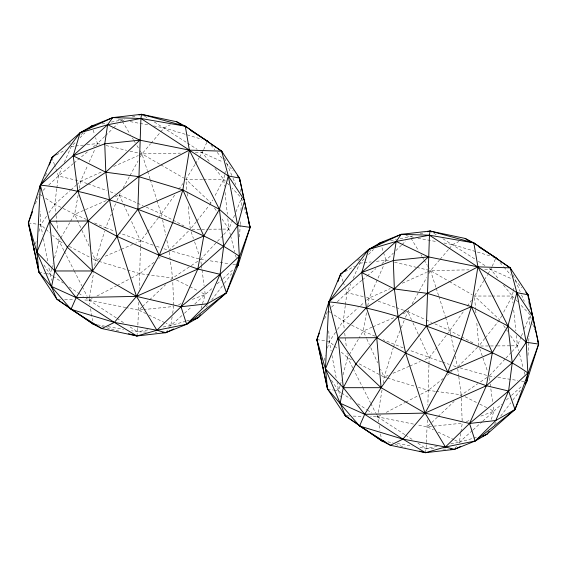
<?xml version="1.0" encoding="UTF-8"?>
<svg xmlns="http://www.w3.org/2000/svg" width="567" height="567" viewBox="0 0 567 567"><rect width="100%" height="100%" fill="white"/><g stroke="black" fill="none" stroke-linecap="round" stroke-linejoin="round"><path stroke-width="0.43" stroke-dasharray="2.83 2.13" d="M140.41 248.048L139.305 288.405M140.439 247.162L140.588 240.989L130.29 218.77M428.957 364.758L427.851 405.114M428.978 363.879L429.134 357.706L418.836 335.487M138.858 302.303L137.753 327.464M427.376 419.885L426.086 448.518L425.484 452.693M137.71 328.336L136.938 335.976M239.572 236.914L240.16 225.446M240.202 224.567L240.429 220.152M240.925 210.449L241.563 198.096L232.031 188.081M528.026 355.396L528.706 342.163M528.749 341.277L529.018 335.983M529.606 324.515L530.11 314.813L519.982 304.167M56.75 188.818L54.765 204.226L55.984 214.723M56.863 187.968L58.408 175.983L61.874 168.009M345.296 305.535L343.304 320.936L344.325 329.689M345.409 304.677L346.954 292.7L350.767 283.925M172.127 316.882L170.816 325.564L168.81 328.406M172.651 313.409L173.7 306.471L143.869 309.575M450.829 443.876L459.362 442.274L460.808 432.727M460.936 431.863L462.247 423.18L432.415 426.285M89.366 298.419L89.09 300.149L89.813 304.429M89.508 297.555L93.619 272.479M94.753 265.562L95.603 260.373L104.668 231.145M382.023 390.061L377.629 416.865L378.501 421.997M383.157 383.143L384.15 377.083L393.214 347.862M78.111 195.183L74.66 214.319L70.641 221.173M79.366 188.223L80.62 181.27L87.779 165.21M366.502 312.771L363.206 331.036L359.187 337.889M367.756 305.811L369.167 297.98L383.49 265.866M224.575 175.005L223.696 179.314L214.34 196.926M224.745 174.14L225.446 170.695M513.121 291.721L512.242 296.031L502.078 315.174M513.291 290.857L513.993 287.412M51.519 269.212L50.151 274.343L51.76 280.332M51.746 268.354L53.114 263.223M54.482 258.084L59.032 240.975L60.371 238.686M340.065 385.921L338.697 391.06L340.299 397.042M340.292 385.071L341.66 379.933M343.021 374.801L347.578 357.685L348.918 355.403M35.466 244.023L36.153 241.507M38.932 231.442L40.781 224.73L40.073 211.569M324.005 360.74L325.394 355.707M327.478 348.159L329.328 341.447L328.761 330.915M201.087 308.455L205.254 294.464L204.559 289.198M491.348 419.41L493.8 411.181L493.106 405.915M393.477 347.025L399.87 330.908M45.566 175.763L46.437 173.275M35.43 203.922L39.13 194.02M324.593 318.987L327.365 311.559M234.568 215.212L228.905 229.061L223.49 234.858M235.9 211.952L241.563 198.096L242.782 202.284M521.116 336.812L517.451 345.778L512.036 351.575M521.449 335.997L523.114 331.922M524.447 328.662L530.11 314.813M94.561 222.966L105.71 227.806L111.323 214.191M112.642 210.988L115.618 203.78M116.937 200.576L120.537 192.645M401.188 327.698L404.165 320.49M405.483 317.286L409.083 309.355M64.298 162.431L71.236 146.484L75.602 142.133M353.191 278.347L359.783 263.194L364.772 258.226M203.333 150.34L199.57 157.123M203.673 149.56L207.444 140.977M491.88 267.057L488.116 273.833M492.22 266.277L495.99 257.694M89.21 161.999L94.944 149.156M96.376 145.946L97.446 143.536L104.867 136.3M385.276 261.855L385.992 260.246L393.413 253.017M209.45 205.126L212.717 199.988M485.387 337.741L499.633 319.767L501.667 315.939M123.11 187.996L129.538 176.372M129.963 175.6L138.107 160.879M140.247 157.002L141.963 153.905L150.475 143.89M412.081 303.933L426.653 277.589M428.794 273.712L430.509 270.615L439.588 259.941M60.818 237.927L70.195 221.938M349.364 354.637L358.741 338.648M195.013 164.522L185.905 179.314L187.053 192.475M195.473 163.778L199.116 157.86M484.012 280.495L474.444 296.024L475.6 309.185M484.473 279.751L487.663 274.577M46.565 216.247L40.781 224.73L42.589 234.306M48.975 212.71L54.765 204.226L70.273 190.448M335.593 332.255L329.328 341.447L331.135 351.023M337.521 329.427L343.304 320.936L358.174 307.739M165.798 332.673L168.307 329.122M454.84 448.674L456.853 445.832M174.657 195.176L158.703 217.395M178.747 189.406L182.836 183.637M463.204 311.893L446.718 334.806M467.293 306.123L471.383 300.354M206.331 307.038L207.394 305.641M211.633 300.056L223.816 283.996M224.348 283.302L231.761 273.521M494.346 424.449L496.465 421.657M500.704 416.072L510.775 402.804M512.894 400.011L520.308 390.238M146.981 232.661L140.588 240.989L135.768 243.066M147.512 231.967L158.172 218.089M446.179 335.501L429.134 357.706L423.514 360.123M196.295 221.718L190.264 229.323L188.124 204.758M196.841 221.024L208.897 205.821M484.842 338.428L478.81 346.033L476.67 321.468M151.042 143.224L160.128 132.55M160.695 131.884L164.097 127.88L170.355 124.804M440.155 259.275L448.674 249.26M449.241 248.594L452.643 244.59L458.901 241.521M201.313 264.612L200.619 259.346L216.87 241.946M217.473 241.301L222.888 235.503M489.746 380.45L489.165 376.056L505.417 358.663M506.019 358.018L511.434 352.22M79.975 137.781L84.965 132.813M368.522 254.498L373.511 249.53M188.386 231.18L168.952 250.416L166.84 240.231M477.563 347.273L457.498 367.125L452.494 365.467M105.483 135.697L112.904 128.461M113.52 127.859L117.227 124.244M120.324 121.232L121.558 120.02L124.882 119.07M395.886 250.6L401.45 245.178M402.067 244.575L405.774 240.954M141.821 307.101L138.61 310.121L126.654 307.718M142.459 306.492L148.88 300.446M149.525 299.844L165.578 284.719M170.717 279.885L172.644 278.071L190.576 266.065M437.426 417.156L427.149 426.838L416.908 424.775M438.071 416.554L454.124 401.436M459.901 395.993L477.69 383.739M42.986 190.413L46.196 187.408M48.769 185.005L58.408 175.983L73.214 163.679M331.532 307.13L334.743 304.118M337.315 301.715L346.954 292.7L361.76 280.389M181.865 315.592L170.816 325.564L162.282 327.166M184.466 313.239L191.611 306.79M194.857 303.855L212.49 288.015M454.649 440.02L459.362 442.274L472.361 430.544M473.006 429.956L482.106 421.742M482.758 421.153L501.689 404.143M217.09 283.911L222.349 279.219M223.001 278.631L232.86 269.835M506.288 400.04L510.895 395.936M511.547 395.348L521.406 386.552M70.925 189.874L76.091 185.281M76.743 184.707L80.62 181.27L102.414 171.546M360.761 305.443L363.993 302.572M366.58 300.276L369.167 297.98L390.153 288.617M73.887 163.119L87.353 151.928M93.406 146.888L97.446 143.536L100.019 144.131M362.433 279.829L366.473 276.476M367.147 275.916L375.9 268.638M381.952 263.605L385.992 260.246L388.565 260.848M154.026 262.294L139.78 273.634L130.417 278.532M158.774 258.517L160.135 257.432M443.252 378.465L428.326 390.351L418.963 395.242M447.32 375.226L449.362 373.61M450.035 373.065L452.069 371.449M68.479 144.457L70.542 142.827M80.847 134.677L82.91 133.047M357.713 260.629L359.776 258.999M369.393 251.387L370.768 250.302M191.292 265.583L199.903 259.821M480.561 381.818L488.449 376.538M56.438 154.961L65.311 149.872M344.984 271.678L354.602 266.164M92.208 298.518L89.09 300.149L82.98 299.957M96.886 296.073L116.384 285.874M117.163 285.463L129.637 278.936M380.755 415.235L377.629 416.865L370.648 416.646M386.212 412.379L404.93 402.584M405.71 402.18L418.184 395.653M113.712 166.507L137.93 155.705M138.738 155.344L141.963 153.905L180.441 153.125M402.258 283.216L426.476 272.415M427.284 272.054L430.509 270.615L468.987 269.842M106.277 200.598L74.66 214.319L61.647 207.72M115.2 196.728L119.254 194.97L136.732 202.837M372.122 327.166L363.206 331.036L350.193 324.43M372.937 326.812L395.638 316.96M402.931 313.792L407.801 311.68L425.278 319.554M99.622 258.644L95.603 260.373L90.933 257.893M105.242 256.22L120.509 249.643M121.31 249.296L132.558 244.448M388.168 375.354L384.15 377.083L358.472 363.468M392.988 373.277L409.055 366.353M409.856 366.013L420.296 361.512M178.555 304.621L180.986 303.699M192.312 299.39L205.254 294.464L200.598 292.125M466.294 421.642L469.526 420.409M480.859 416.107L493.8 411.181L489.144 408.835M185.856 321.17L170.816 325.564L166.103 323.303M186.692 320.929L189.194 320.192M459.362 442.274L477.74 436.909M132.366 116.93L134.861 116.214M412.599 236.021L399.912 238.778M420.083 233.88L425.073 232.449M102.025 123.939L107.12 122.919M111.366 122.068L121.558 120.02L124.166 120.502M390.571 240.649L396.517 239.458M147.781 329.881L137.54 331.801L131.452 330.745M437.178 446.435L426.086 448.518L419.998 447.455M71.236 146.484L74.731 146.088M75.602 145.988L83.469 145.109M86.964 144.713L97.446 143.536L95.575 137.682M359.783 263.194L363.277 262.805M364.149 262.705L371.137 261.919M376.382 261.33L385.992 260.246L383.59 252.726M142.99 309.667L138.61 310.121L145.676 313.508M431.537 426.377L427.149 426.838L433.436 429.85M195.31 152.828L202.306 152.686L222.895 162.006M484.728 269.523L490.852 269.396L511.441 278.723M192.022 229.309L200.803 229.252M201.682 229.245L207.827 229.203M208.706 229.196L221.881 229.111M222.76 229.103L228.905 229.061L230.408 234.936M480.568 346.019L496.373 345.92M497.252 345.913L510.428 345.82M511.306 345.82L517.451 345.778L518.734 350.81M202.603 179.314L185.905 179.314L211.094 203.057M203.482 179.314L223.696 179.314L226.672 182.446M491.15 296.031L474.444 296.024L499.633 319.767M492.028 296.031L512.242 296.031L515.219 299.156M57.671 299.17L61.158 299.277M64.652 299.383L73.377 299.659M146.371 332.078L137.54 331.801L128.73 326.046M155.202 332.347L156.967 332.404M347.089 415.909L349.704 415.994M353.198 416.1L361.923 416.376M434.031 448.759L426.086 448.518L417.277 442.763M442.862 449.036L448.164 449.199M435.243 391.28L428.326 390.351L418.326 387.346M436.108 391.4L461.191 394.781L461.283 397.368M28.35 222.909L37.465 224.248M38.294 224.369L40.781 224.73L45.346 228.792M316.896 339.626L326.011 340.958M326.84 341.086L329.328 341.447L333.892 345.509M200.619 259.346L205.856 260.154M210.215 260.827L228.529 263.662M232.888 264.335L237.247 265.009M489.165 376.056L494.403 376.864M497.89 377.402L517.947 380.507M521.434 381.052L525.793 381.726M97.51 324.848L104.47 326.06M107.95 326.663L123.62 329.384M387.793 441.863L393.016 442.77M397.368 443.529L412.166 446.094M130.24 121.629L148.469 124.995M153.678 125.952L164.097 127.88L201.611 139.213M413.577 237.375L404.441 235.199M417.914 238.183L437.015 241.705M443.961 242.988L452.643 244.59L490.987 256.178M38.96 272.231L44.984 273.365M45.849 273.528L50.151 274.343L52.355 275.803M327.506 388.941L333.531 390.082M334.395 390.245L338.697 391.06L340.902 392.52M125.803 307.541L89.09 300.149L86.149 298.207M413.492 424.088L377.629 416.865L375.432 415.405M106.008 145.528L126.554 150.312M129.978 151.113L141.963 153.905L160.142 164.416M394.554 262.245L415.958 267.227M416.816 267.426L430.509 270.615L448.688 281.133M363.185 296.555L346.954 292.7L345.558 288.681M366.601 297.37L374.922 300.021M118.326 119.148L121.558 120.02L130.176 134.329M101.578 326.379L103.258 326.833M106.631 327.747L120.941 331.631M395.171 444.464L405.277 447.207M172.29 251.351L199.79 259.105M460 367.834L488.336 375.822M98.105 261.125L95.603 260.373L91.996 252.435M98.934 261.373L139.78 273.634L172.644 278.071L170.341 260.785M386.651 377.835L384.15 377.083L380.542 369.145M387.481 378.09L414.987 386.347M153.104 245.15L119.495 233.016M156.442 246.255L160.61 247.644M163.948 248.75L168.123 250.139M441.65 361.859L408.857 350.037M442.487 362.136L449.156 364.354M87.198 183.602L80.62 181.27L58.408 175.983L54.786 165.536M88.02 183.892L106.922 190.597M110.211 191.759L115.144 193.51M378.203 301.19L395.468 307.307M396.29 307.597L403.69 310.227M404.512 310.518L407.801 311.68L411.479 319.618M105.71 227.806L114.633 231.18M403.18 347.89L383.108 339.683M375.148 336.224L363.206 331.036L366.452 338.18M86.602 219.507L74.66 214.319L81.52 229.408M426.072 319.908L431.636 322.417M434.811 323.842L449.914 330.639L460.843 336.465M137.526 203.199L143.09 205.701M146.265 207.132L161.368 213.929L172.304 219.755M438.149 432.111L453.862 439.638M148.816 315.018L165.316 322.928M465.068 396.737L476.719 402.591M479.824 404.151L488.364 408.446M176.521 280.02L197.493 290.559M349.428 324.048L343.304 320.936L333.361 314.444M60.882 207.331L54.765 204.226L44.814 197.727M351.469 359.747L347.578 357.685L341.058 351.887M62.143 242.626L59.032 240.975L52.511 235.17M69.146 246.34L90.16 257.482M461.63 336.883L473.346 343.12M173.084 220.166L184.02 225.992M449.447 281.572L472.176 294.712M160.9 164.855L183.63 177.995M433.826 233.285L436.838 235.092M442.855 238.714L475.422 259.381M144.528 116.122L148.292 118.383M154.309 121.997L186.876 142.664M478.357 261.288L484.969 265.583M489.378 268.446L490.852 269.396L498.528 278.957M187.613 143.146L197.16 149.348M200.838 151.729L202.306 152.686L209.981 162.24M328.385 311.198L330.518 312.587M39.839 194.481L41.972 195.877M404.795 434.606L377.629 416.865L376.027 413.712M405.533 435.087L413.605 440.361M116.249 317.896L89.09 300.149L87.481 296.995M116.986 318.378L124.329 323.169M341.639 393.002L351.186 399.338M357.798 403.718L366.615 409.558M367.345 410.047L371.754 412.967M53.092 276.292L63.376 283.11M69.252 287.001L78.069 292.848M78.799 293.337L83.207 296.257M334.544 346.09L337.804 348.988M45.998 229.373L49.91 232.853M515.814 299.787L517.6 301.665M227.268 183.07L229.054 184.948M513.128 274.981L515.396 280.516L521.718 287.646M224.582 158.264L226.85 163.799L233.172 170.929M499.988 262.393L503.411 266.419M503.978 267.092L510.832 275.144M210.867 145.003L214.865 149.702M217.147 152.388L222.285 158.434M503.468 285.102L512.242 296.031L512.972 303.012M214.921 168.392L223.696 179.314L224.426 186.295M503.595 325.55L507.557 331.326M510.52 335.664L517.451 345.778L516.353 335.303M214.553 208.11L218.019 213.171M221.98 218.947L228.905 229.061L227.806 218.586M331.504 380.273L338.697 391.06L337.053 382.356M43.914 264.995L50.151 274.343L48.507 265.639M411.011 238.239L418.722 251.039M420.99 254.803L421.891 256.312M422.344 257.064L423.705 259.325M424.159 260.076L427.334 265.349M427.787 266.1L430.509 270.615L435.895 287.292M132.444 138.093L133.351 139.595M133.805 140.354L135.159 142.608M136.973 145.62L138.334 147.881M140.148 150.893L141.963 153.905L147.356 170.575M352.787 367.948L347.578 357.685L347.068 353.312M353.184 368.734L362.405 386.878M362.802 387.672L370.421 402.662M370.818 403.449L375.63 412.918M63.837 250.444L59.032 240.975L58.521 236.595M64.241 251.231L73.859 270.168M74.263 270.955L81.875 285.945M82.272 286.739L87.084 296.208M412.946 322.793L418.467 334.693M119.254 194.97L123.301 203.695M123.663 204.489L129.921 217.976M366.814 338.974L369.344 344.53M370.79 347.706L377.65 362.795M81.882 230.202L89.466 246.872M515.396 280.516L520.187 291.679M521.555 294.875L524.291 301.254M226.85 163.799L232.668 177.358M233.009 178.158L235.744 184.537M340.54 274.215L343.049 281.452M343.333 282.253L344.445 285.47M52.001 157.506L54.503 164.735M479.675 348.535L487.726 371.888M191.129 231.825L193.432 238.494M194.58 241.833L199.18 255.171M436.172 288.121L438.596 295.627M438.865 296.463L445.329 316.471M445.598 317.3L450.616 334.034M147.626 171.411L150.049 178.91M150.319 179.746L156.783 199.754M157.052 200.59L161.893 216.474M381.988 247.708L383.32 251.89M93.172 130.162L94.512 134.336M530.351 315.649L531.57 319.831M532.789 324.012L534.504 329.866M244.249 207.302L246.688 215.666M519.592 354.169L523.235 368.43M524.092 371.789L524.737 374.305M230.62 235.773L234.688 251.72M235.546 255.072L236.191 257.595M450.793 334.884L454.323 351.852M455.209 356.097L457.321 366.282M162.601 219.868L165.777 235.142M331.957 355.374L336.394 378.869M43.411 238.657L47.855 262.16M379.089 425.413L379.961 430.544M380.542 433.968L381.704 440.807M90.543 308.703L92.577 320.674M457.732 368.855L458.653 375.772M458.767 376.637L461.191 394.781M169.186 252.145L170.22 259.92M490.207 383.958L492.645 402.4M201.434 265.491L201.895 268.999M202.015 269.878L204.099 285.683M344.729 333.19L346.359 347.188M56.083 215.595L57.813 230.471M513.702 309.993L515.899 330.937M225.064 192.404L227.353 214.227M528.671 300.871L528.94 303.487M529.032 304.359L529.571 309.582M240.663 189.385L241.11 193.744M475.67 310.064L475.982 313.572M187.124 193.347L187.436 196.862M461.318 398.225L462.211 422.323M172.8 282.373L173.672 305.606"/><path stroke-width="0.85" d="M236.531 267.241L238.119 265.143L250.104 227.374L239.494 178.059L221.654 151.148L185.296 126.193L176.62 121.728L141.516 114.307L112.663 117.61L91.833 125.98L80.067 132.777L52.001 157.506L40.335 185.14L28.35 222.909L38.96 272.231L56.799 299.142L93.158 324.09L101.84 328.555L136.938 335.976L165.798 332.673L186.621 324.31L198.386 317.513L226.46 292.785L238.119 265.143L238.253 262.5M510.853 269.438L510.201 267.858L473.842 242.91L429.46 235.199L401.202 234.327L368.614 249.487L328.881 301.857L325.437 368.904L327.506 388.941L345.346 415.852L381.704 440.807L390.379 445.272L425.484 452.693L454.337 449.39L475.167 441.02L486.933 434.223L514.999 409.494L526.665 381.86L538.65 344.091L528.04 294.769L510.201 267.858L473.842 242.91L465.16 238.445L430.062 231.024L401.202 234.327L380.379 242.69L368.614 249.487L340.54 274.215L328.881 301.857L316.896 339.626L327.506 388.941L359.556 426.023L390.379 445.272L402.903 439.12L425.037 413.095L447.746 372.03L461.29 339.194L471.397 306.627L477.91 266.851L473.842 242.91L430.062 231.024L427.568 231.74M525.077 383.951L526.665 381.86L526.8 379.21M39.896 188.372L40.335 185.14L80.067 132.777L112.663 117.61L140.914 118.482L185.296 126.193L221.654 151.148L222.307 152.729M236.808 266.32L238.119 265.143L239.324 256.263L237.672 225.553L228.303 175.94L221.654 151.148L189.371 150.135L139.851 140.162L107.638 124.726L80.067 132.777L73.2 155.819L77.835 190.944L88.19 220.967L92.556 270.976L76.148 297.604L71.01 309.306L101.84 328.555L114.357 322.41L136.491 296.385L159.199 255.32L172.744 222.477L182.85 189.917L189.371 150.135L185.296 126.193L141.516 114.307L139.021 115.023M525.354 383.03L526.665 381.86L527.87 372.98L526.219 342.27L516.849 292.657L510.201 267.858L477.91 266.851L428.39 256.879L396.184 241.436L368.614 249.487L361.746 272.536L366.381 307.654L376.736 337.677L381.095 387.686L364.694 414.314L359.556 426.023L402.903 439.12L445.442 446.98L454.337 449.39L460.702 446.427M34.303 248.218L33.843 249.898L34.8 251.337M322.85 364.935L322.389 366.608L323.346 368.047M49.364 164.976L52.001 157.506L56.119 154.245M337.911 281.686L340.54 274.215L346.728 269.325M173.743 328.973L165.798 332.673L156.896 330.263L114.357 322.41L71.01 309.306L38.96 272.231L28.35 222.909L32.659 211.356M327.506 388.941L316.896 339.626L319.363 333.02M112.663 117.61L107.638 124.726L40.335 185.14L36.89 252.187L38.96 272.231M401.202 234.327L396.184 241.436L328.881 301.857L338.095 337.939L343.304 387.686L340.15 403.201L345.346 415.852L359.889 425.838M193.616 319.731L198.386 317.513L200.505 314.72M482.956 436.073L486.933 434.223L489.052 431.43M90.585 127.221L91.833 125.98L95.235 125.3M379.132 243.938L380.379 242.69L383.781 242.01M89.09 128.156L91.833 125.98M376.949 245.412L380.379 242.69M52.001 157.506L53.475 156.655M340.54 274.215L342.021 273.372M196.714 317.995L198.386 317.513M485.26 434.712L486.933 434.223M128.518 333.694L136.938 335.976L156.896 330.263L186.621 324.31L226.46 292.785L250.104 227.374L244.15 199.69M419.594 451.091L425.484 452.693L445.442 446.98L475.167 441.02L514.999 409.494L538.65 344.091L528.04 294.769L525.744 292.182M162.261 332.567L165.798 332.673M347.089 415.909L345.346 415.852L344.885 414.144M450.808 449.277L454.337 449.39M328.881 301.857C374.872 306.449 418.46 322.701 461.29 339.194C484.126 349.095 507.578 358.287 527.87 372.98L508.592 391.017L469.554 423.464L445.442 446.98L425.037 413.095L405.632 353.071L398.048 316.584L394.356 288.929L393.3 260.529L396.184 241.436L429.46 235.199L516.849 292.657L533.157 317.102L526.219 342.27L512.235 362.774L486.38 385.73L425.037 413.095L364.694 414.314L340.15 403.201L325.437 368.904L316.896 339.626M28.35 222.909L36.89 252.187L56.799 299.142L93.158 324.09L95.766 324.544M361.342 426.831L381.704 440.807L384.313 441.261M93.158 324.09L96.525 325.004M381.704 440.807L385.071 441.721M205.778 140.474L207.444 140.977L208.585 142.317M493.488 256.936L495.99 257.694L497.698 259.707M431.565 231.931L430.062 231.024L429.46 235.199L426.412 326.011L447.746 372.03L486.38 385.73L508.592 391.017L514.999 409.494L495.764 420.516L475.167 441.02L469.554 423.464L486.38 385.73L492.34 352.681L507.968 326.025L516.849 292.657L528.04 294.769L528.401 298.256M143.019 115.214L141.516 114.307L140.914 118.482L137.866 209.294L159.199 255.32L197.833 269.02L220.046 274.3L239.324 256.263C208.536 234.858 172.602 222.647 137.866 209.294C106.185 198.145 73.887 188.471 40.335 185.14L49.549 221.222L54.758 270.969L51.604 286.484L76.148 297.604L114.357 322.41L136.938 335.976M425.484 452.693L402.903 439.12L364.694 414.314L343.304 387.686L325.437 368.904L338.095 337.939L366.381 307.654L394.356 288.929L428.39 256.879L393.3 260.529L361.746 272.536L394.356 288.929L427.22 293.366L471.397 306.627L507.968 326.025L526.219 342.27L538.65 344.091L537.92 341.582M465.16 238.445L469.568 241.195M479.108 247.148L495.99 257.694M176.62 121.728L181.022 124.478M190.562 130.438L207.444 140.977M237.197 175.465L239.494 178.059L243.775 197.961M248.637 222.356L250.104 227.374L237.672 225.553L219.422 209.315L182.85 189.917L138.674 176.649L105.809 172.219L73.2 155.819L104.753 143.82L139.851 140.162L105.809 172.219L77.835 190.944L49.549 221.222L36.89 252.187L54.758 270.969L76.148 297.604L136.491 296.385L181.008 306.754L207.217 303.806L226.46 292.785L220.046 274.3L223.696 246.064L219.422 209.315L189.371 150.135L140.914 118.482L107.638 124.726L104.753 143.82L105.809 172.219L109.502 199.875L117.085 236.361L136.491 296.385L156.896 330.263L181.008 306.754L220.046 274.3L207.217 303.806L186.621 324.31L181.008 306.754L197.833 269.02L203.794 235.964L219.422 209.315L228.303 175.94L189.371 150.135L138.674 176.649L109.502 199.875L88.19 220.967L67.367 247.233L54.758 270.969L92.556 270.976L136.491 296.385L197.833 269.02L223.696 246.064L237.672 225.553L244.611 200.392L228.303 175.94L239.494 178.059L239.855 181.546M526.24 380.181L526.665 381.86M237.693 263.464L238.119 265.143M512.235 362.774L508.592 391.017L495.764 420.516L469.554 423.464L425.037 413.095L381.095 387.686L355.906 363.943L338.095 337.939L376.736 337.677L405.632 353.071L447.746 372.03L492.34 352.681L471.397 306.627L426.412 326.011L405.632 353.071L381.095 387.686L343.304 387.686L355.906 363.943L376.736 337.677L398.048 316.584L427.22 293.366L477.91 266.851L507.968 326.025L512.235 362.774M117.085 236.361L92.556 270.976L67.367 247.233L49.549 221.222L88.19 220.967L117.085 236.361L159.199 255.32L203.794 235.964L182.85 189.917L137.866 209.294L117.085 236.361"/></g></svg>
